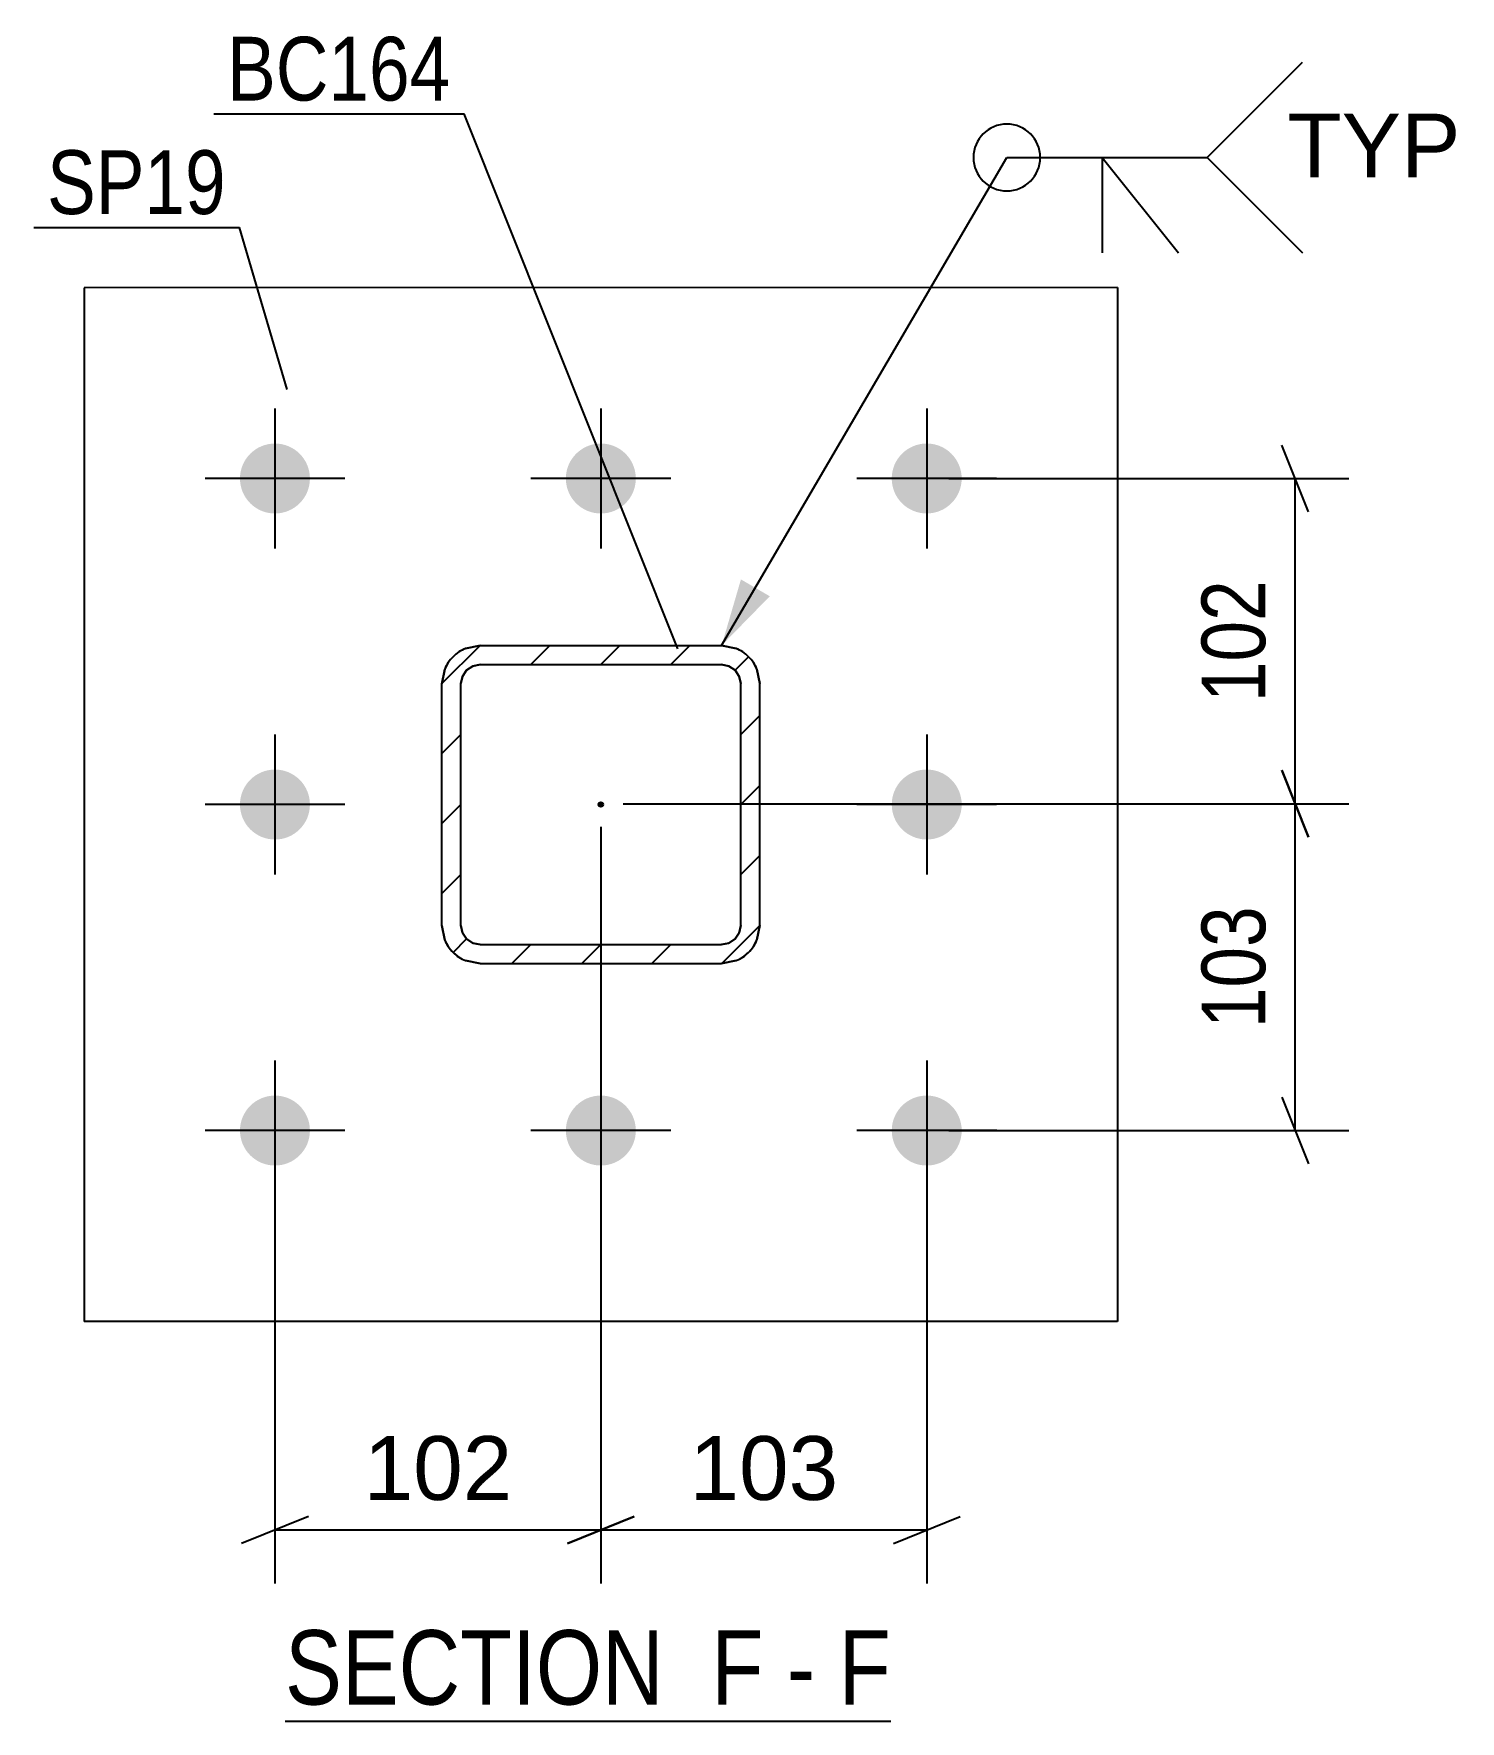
# Model space of a CAD drawing. Header units: millimetres. Extents: x -2250 to 594, y 0 to 1057.
# Drawn here: x -2250.4 to -2186.3, y 452.9 to 528.7 of the extents above; entities that cross this region are included whole.
import ezdxf

# ---------------------------------------------------------------- set-up
doc = ezdxf.new("R2010")
doc.units = ezdxf.units.MM
doc.linetypes.add('DXK_LINE_DOT2', pattern=[3.9198, 1.9599, -1.9599])
doc.linetypes.add('DXK_LINE_DOT3', pattern=[5.9187, 2.979, -0.9799, 0.9799, -0.9799])
doc.styles.add('Arial', font='ARIAL.TTF', dxfattribs={"height": 0.2})
doc.styles.add('Arial Narrow', font='ARIALN.TTF', dxfattribs={"height": 0.2})

# ---------------------------------------------------------------- blocks, each defined once
blk = doc.blocks.new('Unknown-761553754-16 - 1712')
at = {"color": 6, "linetype": 'Continuous'}
blk.add_line((-2239.115, 452.895), (-2211.899, 452.895), dxfattribs=at)
at = {"color": 0, "linetype": 'Continuous'}
for points in [[(-2221.007, 453.645), (-2221.007, 457.145), (-2239.115, 457.145), (-2239.115, 453.645)], [(-2217.615, 453.645), (-2217.615, 457.145), (-2219.957, 457.145), (-2219.957, 453.645)], [(-2215.29, 453.645), (-2215.29, 457.145), (-2216.565, 457.145), (-2216.565, 453.645)], [(-2211.899, 453.645), (-2211.899, 457.145), (-2214.24, 457.145), (-2214.24, 453.645)]]:
    blk.add_wipeout(points, dxfattribs=at)
at = {"color": 7, "linetype": 'Continuous', "style": 'Arial Narrow'}
for s, height, p in [('SECTION ', 3.3405, (-2239.115, 453.645)), ('F', 3.34, (-2219.957, 453.645)), ('F', 3.34, (-2214.24, 453.645)), ('-', 3.34, (-2216.565, 453.645))]:
    blk.add_text(s, height=height, dxfattribs=at).set_placement(p)
blk = doc.blocks.new('Part-761553754-1853 - 1712')
at = {"color": 2, "linetype": 'Continuous'}
for p, q in [((-2201.713, 517.283), (-2248.142, 517.282)), ((-2248.142, 517.282), (-2248.141, 470.853)), ((-2201.713, 517.283), (-2201.713, 470.854)), ((-2201.713, 470.854), (-2248.141, 470.853))]:
    blk.add_line(p, q, dxfattribs=at)
blk = doc.blocks.new('Part-761553754-1865 - 1712')
at = {"linetype": 'Continuous'}
h = blk.add_hatch(dxfattribs=at)
h.set_pattern_fill('', scale=0.7, style=0, pattern_type=0)
h.set_pattern_definition([(45, (-2230.3559, 501.2108), (-1.57154, 1.57154), [])])
h.paths.add_polyline_path([(-2219.499, 501.211), (-2230.356, 501.211), (-2231.012, 501.08), (-2231.568, 500.709), (-2231.94, 500.153), (-2232.07, 499.496), (-2232.07, 488.639), (-2231.939, 487.983), (-2231.568, 487.427), (-2231.012, 487.056), (-2230.356, 486.925), (-2219.499, 486.925), (-2218.843, 487.056), (-2218.286, 487.427), (-2217.915, 487.984), (-2217.784, 488.64), (-2217.784, 499.497), (-2217.915, 500.153), (-2218.287, 500.709), (-2218.843, 501.08)])
h.paths.add_polyline_path([(-2218.707, 499.825), (-2218.642, 499.497), (-2218.641, 488.64), (-2218.707, 488.312), (-2218.892, 488.033), (-2219.171, 487.848), (-2219.499, 487.782), (-2230.356, 487.782), (-2230.684, 487.847), (-2230.962, 488.033), (-2231.148, 488.311), (-2231.213, 488.639), (-2231.213, 499.497), (-2231.148, 499.825), (-2230.962, 500.103), (-2230.684, 500.288), (-2230.356, 500.354), (-2219.499, 500.354), (-2219.171, 500.289), (-2218.893, 500.103)])
blk.add_hatch(color=30, dxfattribs=at).paths.add_polyline_path([(-2224.927, 493.968, -1), (-2224.927, 494.168, -1)])
at = {"color": 7, "linetype": 'DXK_LINE_DOT2'}
for p, q in [((-2231.012, 501.08), (-2230.356, 501.211)), ((-2230.356, 501.211), (-2219.499, 501.211)), ((-2219.499, 501.211), (-2218.843, 501.08)), ((-2230.684, 500.288), (-2230.962, 500.103)), ((-2230.356, 500.354), (-2230.684, 500.288)), ((-2230.356, 500.354), (-2219.499, 500.354)), ((-2219.171, 500.289), (-2219.499, 500.354)), ((-2218.893, 500.103), (-2219.171, 500.289)), ((-2232.07, 499.496), (-2231.94, 500.153)), ((-2232.07, 488.639), (-2232.07, 499.496)), ((-2231.148, 499.825), (-2231.213, 499.497)), ((-2231.213, 488.639), (-2231.213, 499.497)), ((-2230.962, 500.103), (-2231.148, 499.825)), ((-2218.707, 499.825), (-2218.893, 500.103)), ((-2218.642, 499.497), (-2218.707, 499.825)), ((-2218.641, 488.64), (-2218.642, 499.497)), ((-2217.915, 500.153), (-2217.784, 499.497)), ((-2217.784, 488.64), (-2217.784, 499.497)), ((-2231.94, 487.983), (-2232.07, 488.639)), ((-2231.213, 488.639), (-2231.148, 488.311)), ((-2231.148, 488.311), (-2230.962, 488.033)), ((-2218.892, 488.033), (-2218.707, 488.312)), ((-2218.707, 488.312), (-2218.641, 488.64)), ((-2217.784, 488.64), (-2217.915, 487.984)), ((-2230.962, 488.033), (-2230.684, 487.847)), ((-2230.684, 487.847), (-2230.356, 487.782)), ((-2230.356, 487.782), (-2219.499, 487.782)), ((-2219.499, 487.782), (-2219.171, 487.848)), ((-2219.171, 487.848), (-2218.892, 488.033)), ((-2230.356, 486.925), (-2231.012, 487.056)), ((-2230.356, 486.925), (-2219.499, 486.925)), ((-2218.843, 487.056), (-2219.499, 486.925))]:
    blk.add_line(p, q, dxfattribs=at)
at = {"color": 2, "linetype": 'Continuous'}
for p, q in [((-2230.356, 501.211), (-2231.012, 501.08)), ((-2230.356, 501.211), (-2230.356, 501.211)), ((-2230.356, 501.211), (-2219.499, 501.211)), ((-2219.499, 501.211), (-2219.499, 501.211)), ((-2218.843, 501.08), (-2219.499, 501.211)), ((-2230.962, 500.103), (-2230.684, 500.288)), ((-2230.684, 500.288), (-2230.356, 500.354)), ((-2230.356, 500.354), (-2230.356, 500.354)), ((-2230.356, 500.354), (-2219.499, 500.354)), ((-2219.499, 500.354), (-2219.499, 500.354)), ((-2219.499, 500.354), (-2219.171, 500.289)), ((-2219.171, 500.289), (-2218.893, 500.103)), ((-2231.94, 500.153), (-2232.07, 499.496)), ((-2232.07, 499.496), (-2232.07, 499.496)), ((-2232.07, 488.639), (-2232.07, 499.496)), ((-2231.213, 499.497), (-2231.148, 499.825)), ((-2231.213, 499.497), (-2231.213, 499.497)), ((-2231.213, 488.639), (-2231.213, 499.497)), ((-2231.148, 499.825), (-2230.962, 500.103)), ((-2218.893, 500.103), (-2218.707, 499.825)), ((-2218.707, 499.825), (-2218.642, 499.497)), ((-2218.642, 499.497), (-2218.642, 499.497)), ((-2218.641, 488.64), (-2218.642, 499.497)), ((-2217.784, 499.497), (-2217.915, 500.153)), ((-2217.784, 499.497), (-2217.784, 499.497)), ((-2217.784, 488.64), (-2217.784, 499.497)), ((-2232.07, 488.639), (-2232.07, 488.639)), ((-2232.07, 488.639), (-2231.939, 487.983)), ((-2231.213, 488.639), (-2231.213, 488.639)), ((-2231.148, 488.311), (-2231.213, 488.639)), ((-2230.962, 488.033), (-2231.148, 488.311)), ((-2218.707, 488.312), (-2218.892, 488.033)), ((-2218.641, 488.64), (-2218.707, 488.312)), ((-2218.641, 488.64), (-2218.641, 488.64)), ((-2217.915, 487.984), (-2217.784, 488.64)), ((-2217.784, 488.64), (-2217.784, 488.64)), ((-2230.684, 487.847), (-2230.962, 488.033)), ((-2230.356, 487.782), (-2230.684, 487.847)), ((-2230.356, 487.782), (-2230.356, 487.782)), ((-2230.356, 487.782), (-2219.499, 487.782)), ((-2219.171, 487.848), (-2219.499, 487.782)), ((-2219.499, 487.782), (-2219.499, 487.782)), ((-2218.892, 488.033), (-2219.171, 487.848)), ((-2231.012, 487.056), (-2230.356, 486.925)), ((-2230.356, 486.925), (-2230.356, 486.925)), ((-2230.356, 486.925), (-2219.499, 486.925)), ((-2219.499, 486.925), (-2218.843, 487.056)), ((-2219.499, 486.925), (-2219.499, 486.925))]:
    blk.add_line(p, q, dxfattribs=at)
at = {"color": 7, "linetype": 'DXK_LINE_DOT3'}
blk.add_line((-2224.927, 494.068), (-2224.927, 494.068), dxfattribs=at)
at = {"color": 30, "linetype": 'DXK_LINE_DOT3'}
blk.add_line((-2224.927, 494.068), (-2224.927, 494.068), dxfattribs=at)
at = {"color": 30, "linetype": 'Continuous'}
blk.add_circle((-2224.927, 494.068), 0.1, dxfattribs=at)
at = {"color": 7, "linetype": 'DXK_LINE_DOT2'}
for centre, start, end in [((-2230.356, 499.497), 112.50083, 157.50083), ((-2219.499, 499.497), 22.50083, 67.50083), ((-2230.356, 488.639), 202.50083, 247.50083), ((-2219.499, 488.64), 292.50083, 337.50083)]:
    blk.add_arc(centre, 1.714, start, end, dxfattribs=at)
at = {"color": 2, "linetype": 'Continuous'}
for centre, start, end in [((-2230.356, 499.497), 112.50083, 157.50083), ((-2219.499, 499.497), 22.50083, 67.50083), ((-2230.356, 488.639), 202.50083, 247.50083), ((-2219.499, 488.64), 292.50083, 337.50083)]:
    blk.add_arc(centre, 1.714, start, end, dxfattribs=at)
blk = doc.blocks.new('Bolt-761553754-1889 - 1712')
at = {"linetype": 'Continuous'}
for points in [[(-2239.57, 507.139, -1), (-2239.57, 510.282, -1)], [(-2224.927, 507.139, -1), (-2224.927, 510.282, -1)], [(-2210.285, 507.14, -1), (-2210.285, 510.283, -1)], [(-2239.57, 492.496, -1), (-2239.57, 495.639, -1)], [(-2210.284, 492.497, -1), (-2210.284, 495.64, -1)], [(-2239.57, 477.854, -1), (-2239.57, 480.996, -1)], [(-2224.927, 477.854, -1), (-2224.927, 480.997, -1)], [(-2210.284, 477.854, -1), (-2210.284, 480.997, -1)]]:
    blk.add_hatch(color=1, dxfattribs=at).paths.add_polyline_path(points)
at = {"color": 1, "linetype": 'Continuous'}
for p, q in [((-2239.57, 511.854), (-2239.57, 505.568)), ((-2224.928, 511.854), (-2224.927, 505.568)), ((-2210.285, 511.854), (-2210.285, 505.568)), ((-2236.427, 508.711), (-2242.713, 508.711)), ((-2221.785, 508.711), (-2228.07, 508.711)), ((-2207.142, 508.711), (-2213.427, 508.711)), ((-2239.57, 497.211), (-2239.57, 490.925)), ((-2210.284, 497.211), (-2210.284, 490.925)), ((-2236.427, 494.068), (-2242.713, 494.068)), ((-2207.142, 494.068), (-2213.427, 494.068)), ((-2239.57, 482.568), (-2239.57, 476.282)), ((-2224.927, 482.568), (-2224.927, 476.282)), ((-2210.284, 482.568), (-2210.284, 476.283)), ((-2236.427, 479.425), (-2242.713, 479.425)), ((-2221.784, 479.425), (-2228.07, 479.425)), ((-2207.141, 479.425), (-2213.427, 479.425))]:
    blk.add_line(p, q, dxfattribs=at)
blk = doc.blocks.new('StraightDimension-761553754-1945 - 1712')
at = {"color": 7, "linetype": 'Continuous'}
for p, q in [((-2224.927, 493.068), (-2224.927, 459.085)), ((-2210.284, 478.425), (-2210.284, 459.085)), ((-2223.427, 462.085), (-2226.427, 460.885)), ((-2211.784, 460.885), (-2208.784, 462.085)), ((-2224.927, 461.485), (-2210.284, 461.485))]:
    blk.add_line(p, q, dxfattribs=at)
at = {"color": 0}
blk.add_wipeout([(-2213.67, 462.235), (-2213.67, 466.435), (-2221.541, 466.435), (-2221.541, 462.235)], dxfattribs=at)
at = {"color": 3, "style": 'Arial'}
blk.add_text('103', height=2.8652, dxfattribs=at).set_placement((-2220.941, 462.835))
blk = doc.blocks.new('StraightDimension-761553754-1955 - 1712')
at = {"color": 7, "linetype": 'Continuous'}
for p, q in [((-2224.927, 493.068), (-2224.927, 459.085)), ((-2239.57, 478.425), (-2239.57, 459.085)), ((-2238.07, 462.085), (-2241.07, 460.885)), ((-2226.427, 460.885), (-2223.427, 462.085)), ((-2239.57, 461.485), (-2224.927, 461.485))]:
    blk.add_line(p, q, dxfattribs=at)
at = {"color": 0}
blk.add_wipeout([(-2228.313, 462.235), (-2228.313, 466.435), (-2236.184, 466.435), (-2236.184, 462.235)], dxfattribs=at)
at = {"color": 3, "style": 'Arial'}
blk.add_text('102', height=2.8652, dxfattribs=at).set_placement((-2235.584, 462.835))
blk = doc.blocks.new('StraightDimension-761553754-1966 - 1712')
at = {"color": 7, "linetype": 'Continuous'}
for p, q in [((-2193.123, 507.211), (-2194.323, 510.211)), ((-2209.285, 508.711), (-2191.323, 508.711)), ((-2193.723, 494.105), (-2193.723, 508.711)), ((-2194.323, 495.605), (-2193.123, 492.605)), ((-2223.927, 494.105), (-2191.323, 494.105))]:
    blk.add_line(p, q, dxfattribs=at)
at = {"color": 0}
blk.add_wipeout([(-2194.473, 504.75), (-2198.673, 504.75), (-2198.673, 498.066), (-2194.473, 498.066)], dxfattribs=at)
at = {"color": 3, "style": 'Arial Narrow'}
blk.add_text('102', height=2.8633, rotation=90.00021, dxfattribs=at).set_placement((-2195.073, 498.666))
blk = doc.blocks.new('StraightDimension-761553754-1974 - 1712')
at = {"color": 7, "linetype": 'Continuous'}
for p, q in [((-2193.123, 492.605), (-2194.323, 495.605)), ((-2223.927, 494.105), (-2191.323, 494.105)), ((-2193.723, 479.425), (-2193.723, 494.105)), ((-2194.323, 480.925), (-2193.123, 477.925)), ((-2209.284, 479.425), (-2191.323, 479.425))]:
    blk.add_line(p, q, dxfattribs=at)
at = {"color": 0}
blk.add_wipeout([(-2194.473, 490.107), (-2198.673, 490.107), (-2198.673, 483.423), (-2194.473, 483.423)], dxfattribs=at)
at = {"color": 3, "style": 'Arial Narrow'}
blk.add_text('103', height=2.8633, rotation=90.00021, dxfattribs=at).set_placement((-2195.073, 484.023))
blk = doc.blocks.new('Mark-761553754-1861 - 1712')
at = {"color": 30, "linetype": 'Continuous'}
for p in [(-2242.32, 525.086), (-2221.461, 501.056)]:
    blk.add_line(p, (-2231.071, 525.086), dxfattribs=at)
at = {"color": 0}
blk.add_wipeout([(-2231.671, 525.686), (-2231.671, 528.686), (-2241.72, 528.686), (-2241.72, 525.686)], dxfattribs=at)
blk.add_wipeout([(-2231.671, 525.686), (-2231.671, 528.686), (-2241.72, 528.686), (-2241.72, 525.686)], dxfattribs=at)
at = {"color": 3, "style": 'Arial Narrow'}
blk.add_text('BC164', height=2.8633, dxfattribs=at).set_placement((-2241.72, 525.686))
blk = doc.blocks.new('Mark-761553754-1849 - 1712')
at = {"color": 30, "linetype": 'Continuous'}
for p in [(-2250.408, 519.989), (-2239.022, 512.708)]:
    blk.add_line(p, (-2241.169, 519.989), dxfattribs=at)
at = {"color": 0}
blk.add_wipeout([(-2241.769, 520.589), (-2241.769, 523.589), (-2249.808, 523.589), (-2249.808, 520.589)], dxfattribs=at)
blk.add_wipeout([(-2241.769, 520.589), (-2241.769, 523.589), (-2249.808, 523.589), (-2249.808, 520.589)], dxfattribs=at)
at = {"color": 3, "style": 'Arial Narrow'}
blk.add_text('SP19', height=2.8633, dxfattribs=at).set_placement((-2249.808, 520.589))
blk = doc.blocks.new('WeldMark-761553754-1982 - 1712')
at = {"linetype": 'Continuous'}
blk.add_hatch(color=30, dxfattribs=at).paths.add_polyline_path([(-2217.337, 503.422), (-2219.499, 501.211), (-2218.632, 504.179)])
at = {"color": 30, "linetype": 'Continuous'}
for p, q in [((-2219.499, 501.211), (-2206.686, 523.131)), ((-2206.686, 523.131), (-2197.686, 523.131))]:
    blk.add_line(p, q, dxfattribs=at)
at = {"color": 3, "linetype": 'Continuous'}
for q in [(-2198.972, 518.845), (-2202.4, 518.845)]:
    blk.add_line((-2202.4, 523.131), q, dxfattribs=at)
for start, end in [(90, 270), (270, 90)]:
    blk.add_arc((-2206.686, 523.131), 1.5, start, end, dxfattribs=at)
at = {"color": 0, "linetype": 'Continuous'}
blk.add_wipeout([(-2186.311, 522.231), (-2186.311, 525.231), (-2194.086, 525.231), (-2194.086, 522.231)], dxfattribs=at)
blk.add_wipeout([(-2186.311, 522.231), (-2186.311, 525.231), (-2194.086, 525.231), (-2194.086, 522.231)], dxfattribs=at)
at = {"color": 3, "linetype": 'Continuous'}
for q in [(-2193.4, 527.417), (-2193.4, 518.845)]:
    blk.add_line((-2197.686, 523.131), q, dxfattribs=at)
at = {"color": 3, "linetype": 'Continuous', "style": 'Arial'}
blk.add_text('TYP', height=2.8652, dxfattribs=at).set_placement((-2194.086, 522.231))

msp = doc.modelspace()

# ---------------------------------------------------------------- block references
for name in ['Part-761553754-1853 - 1712', 'Bolt-761553754-1889 - 1712', 'Part-761553754-1865 - 1712', 'Unknown-761553754-16 - 1712']:
    msp.add_blockref(name, (0, 0))

# ---------------------------------------------------------------- next in the draw order: block references
msp.add_blockref('StraightDimension-761553754-1945 - 1712', (0, 0))

# ---------------------------------------------------------------- next in the draw order: block references
msp.add_blockref('StraightDimension-761553754-1955 - 1712', (0, 0))

# ---------------------------------------------------------------- next in the draw order: block references
msp.add_blockref('StraightDimension-761553754-1966 - 1712', (0, 0))

# ---------------------------------------------------------------- next in the draw order: block references
for name in ['Mark-761553754-1861 - 1712', 'WeldMark-761553754-1982 - 1712', 'StraightDimension-761553754-1974 - 1712']:
    msp.add_blockref(name, (0, 0))

# ---------------------------------------------------------------- next in the draw order: block references
msp.add_blockref('Mark-761553754-1849 - 1712', (0, 0))

doc.saveas('drawing.dxf')
